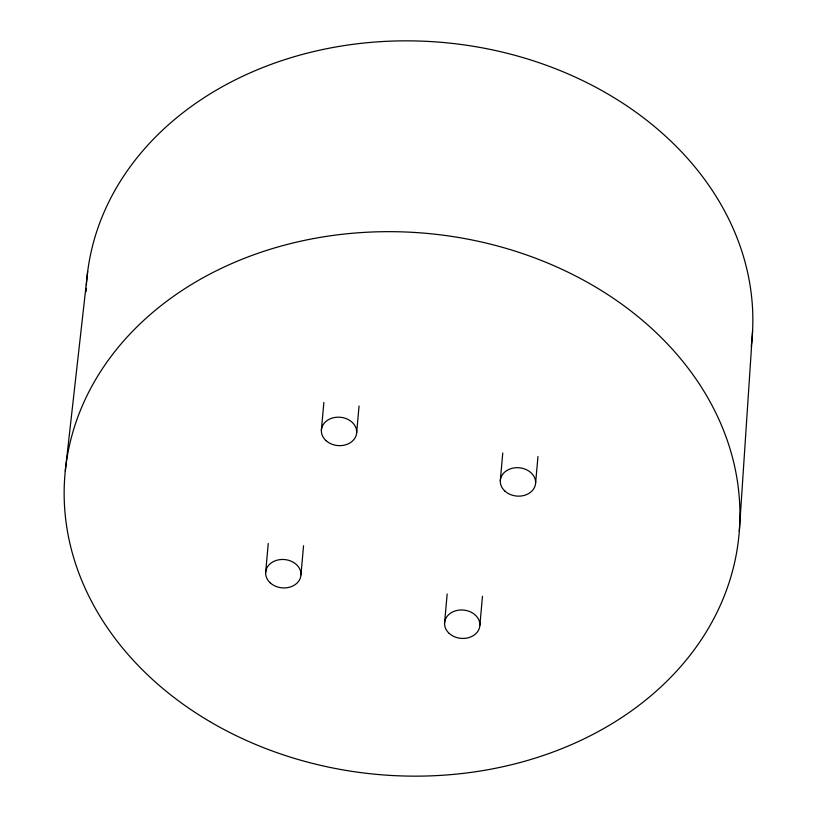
<?xml version="1.0" encoding="UTF-8"?>
<svg xmlns="http://www.w3.org/2000/svg" width="817" height="817" viewBox="0 0 817 817"><rect width="100%" height="100%" fill="white"/><g stroke="black" fill="none" stroke-linecap="round" stroke-linejoin="round"><path stroke-width="1.23" d="M739.314 531.152L752.59 330.814M265.648 572.564L268.242 543.479M300.962 574.821L303.556 545.736M321.367 430.283L323.859 402.454M356.682 432.54L359.051 405.978M444.571 623.075L447.165 593.99M479.875 625.332L482.479 596.247M500.29 480.794L502.772 452.965M535.605 483.041L537.974 456.489M65.278 471L87.685 271.469M86.377 284.878A333.939 268.099 5.1 0 1 444.611 42.617A333.939 268.099 5.1 0 1 751.231 346.469M86.04 291.608A333.939 268.099 5.1 0 1 86.183 288.238M209.693 721.493A338.371 271.652 5.1 0 0 738.803 536.82A338.371 271.652 5.1 0 0 257.621 253.413A338.371 271.652 5.1 0 0 209.693 721.493M449.238 633.441A17.688 14.206 5.1 0 0 479.089 628.967A17.688 14.206 5.1 0 0 458.337 610.207A17.688 14.206 5.1 0 0 449.238 633.441M270.315 582.929A17.688 14.206 5.1 0 0 300.176 578.456A17.688 14.206 5.1 0 0 279.414 559.696A17.688 14.206 5.1 0 0 270.315 582.929M504.967 491.15A17.688 14.206 5.1 0 0 534.818 486.677A17.688 14.206 5.1 0 0 514.056 467.916A17.688 14.206 5.1 0 0 504.967 491.15M326.044 440.649A17.688 14.206 5.1 0 0 355.895 436.176A17.688 14.206 5.1 0 0 335.144 417.416A17.688 14.206 5.1 0 0 326.044 440.649"/></g></svg>
